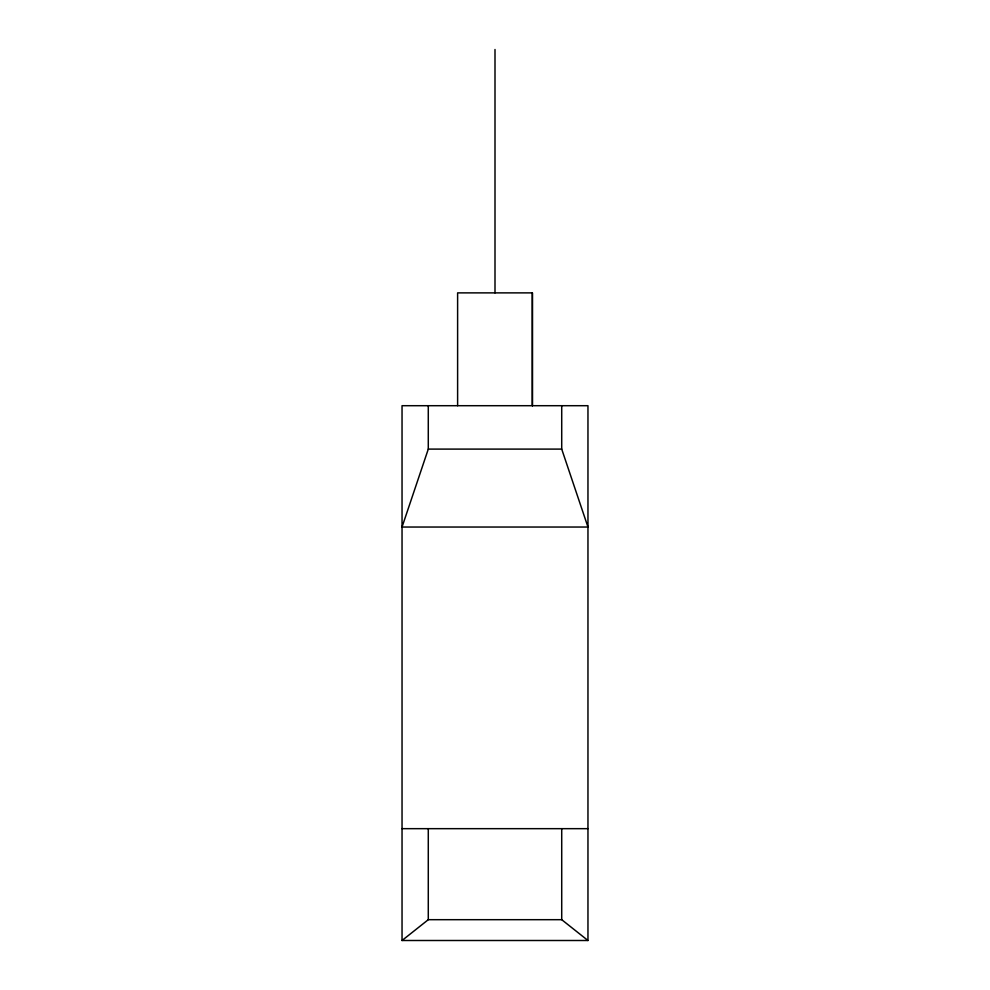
<?xml version="1.0" encoding="UTF-8"?>
<svg xmlns="http://www.w3.org/2000/svg" width="990" height="990" viewBox="0 0 990 990"><rect width="100%" height="100%" fill="white"/><g stroke="black" fill="none" stroke-linecap="round" stroke-linejoin="round"><path stroke-width="1.49" d="M532.385 292.879L532.385 405.702L532.385 292.879L457.615 292.879L457.615 405.702M428.286 405.702L428.286 449.101L402.039 527.039L587.961 527.039L561.714 449.101L561.714 405.702M402.039 940.5L428.286 919.685L561.714 919.685L587.961 940.5L587.961 405.702L402.039 405.702L402.039 940.5L587.961 940.5M428.286 449.101L561.714 449.101M402.039 828.667L587.961 828.667M561.714 828.667L561.714 919.685M495 49.5L495 292.879M428.286 828.667L428.286 919.685"/></g></svg>
